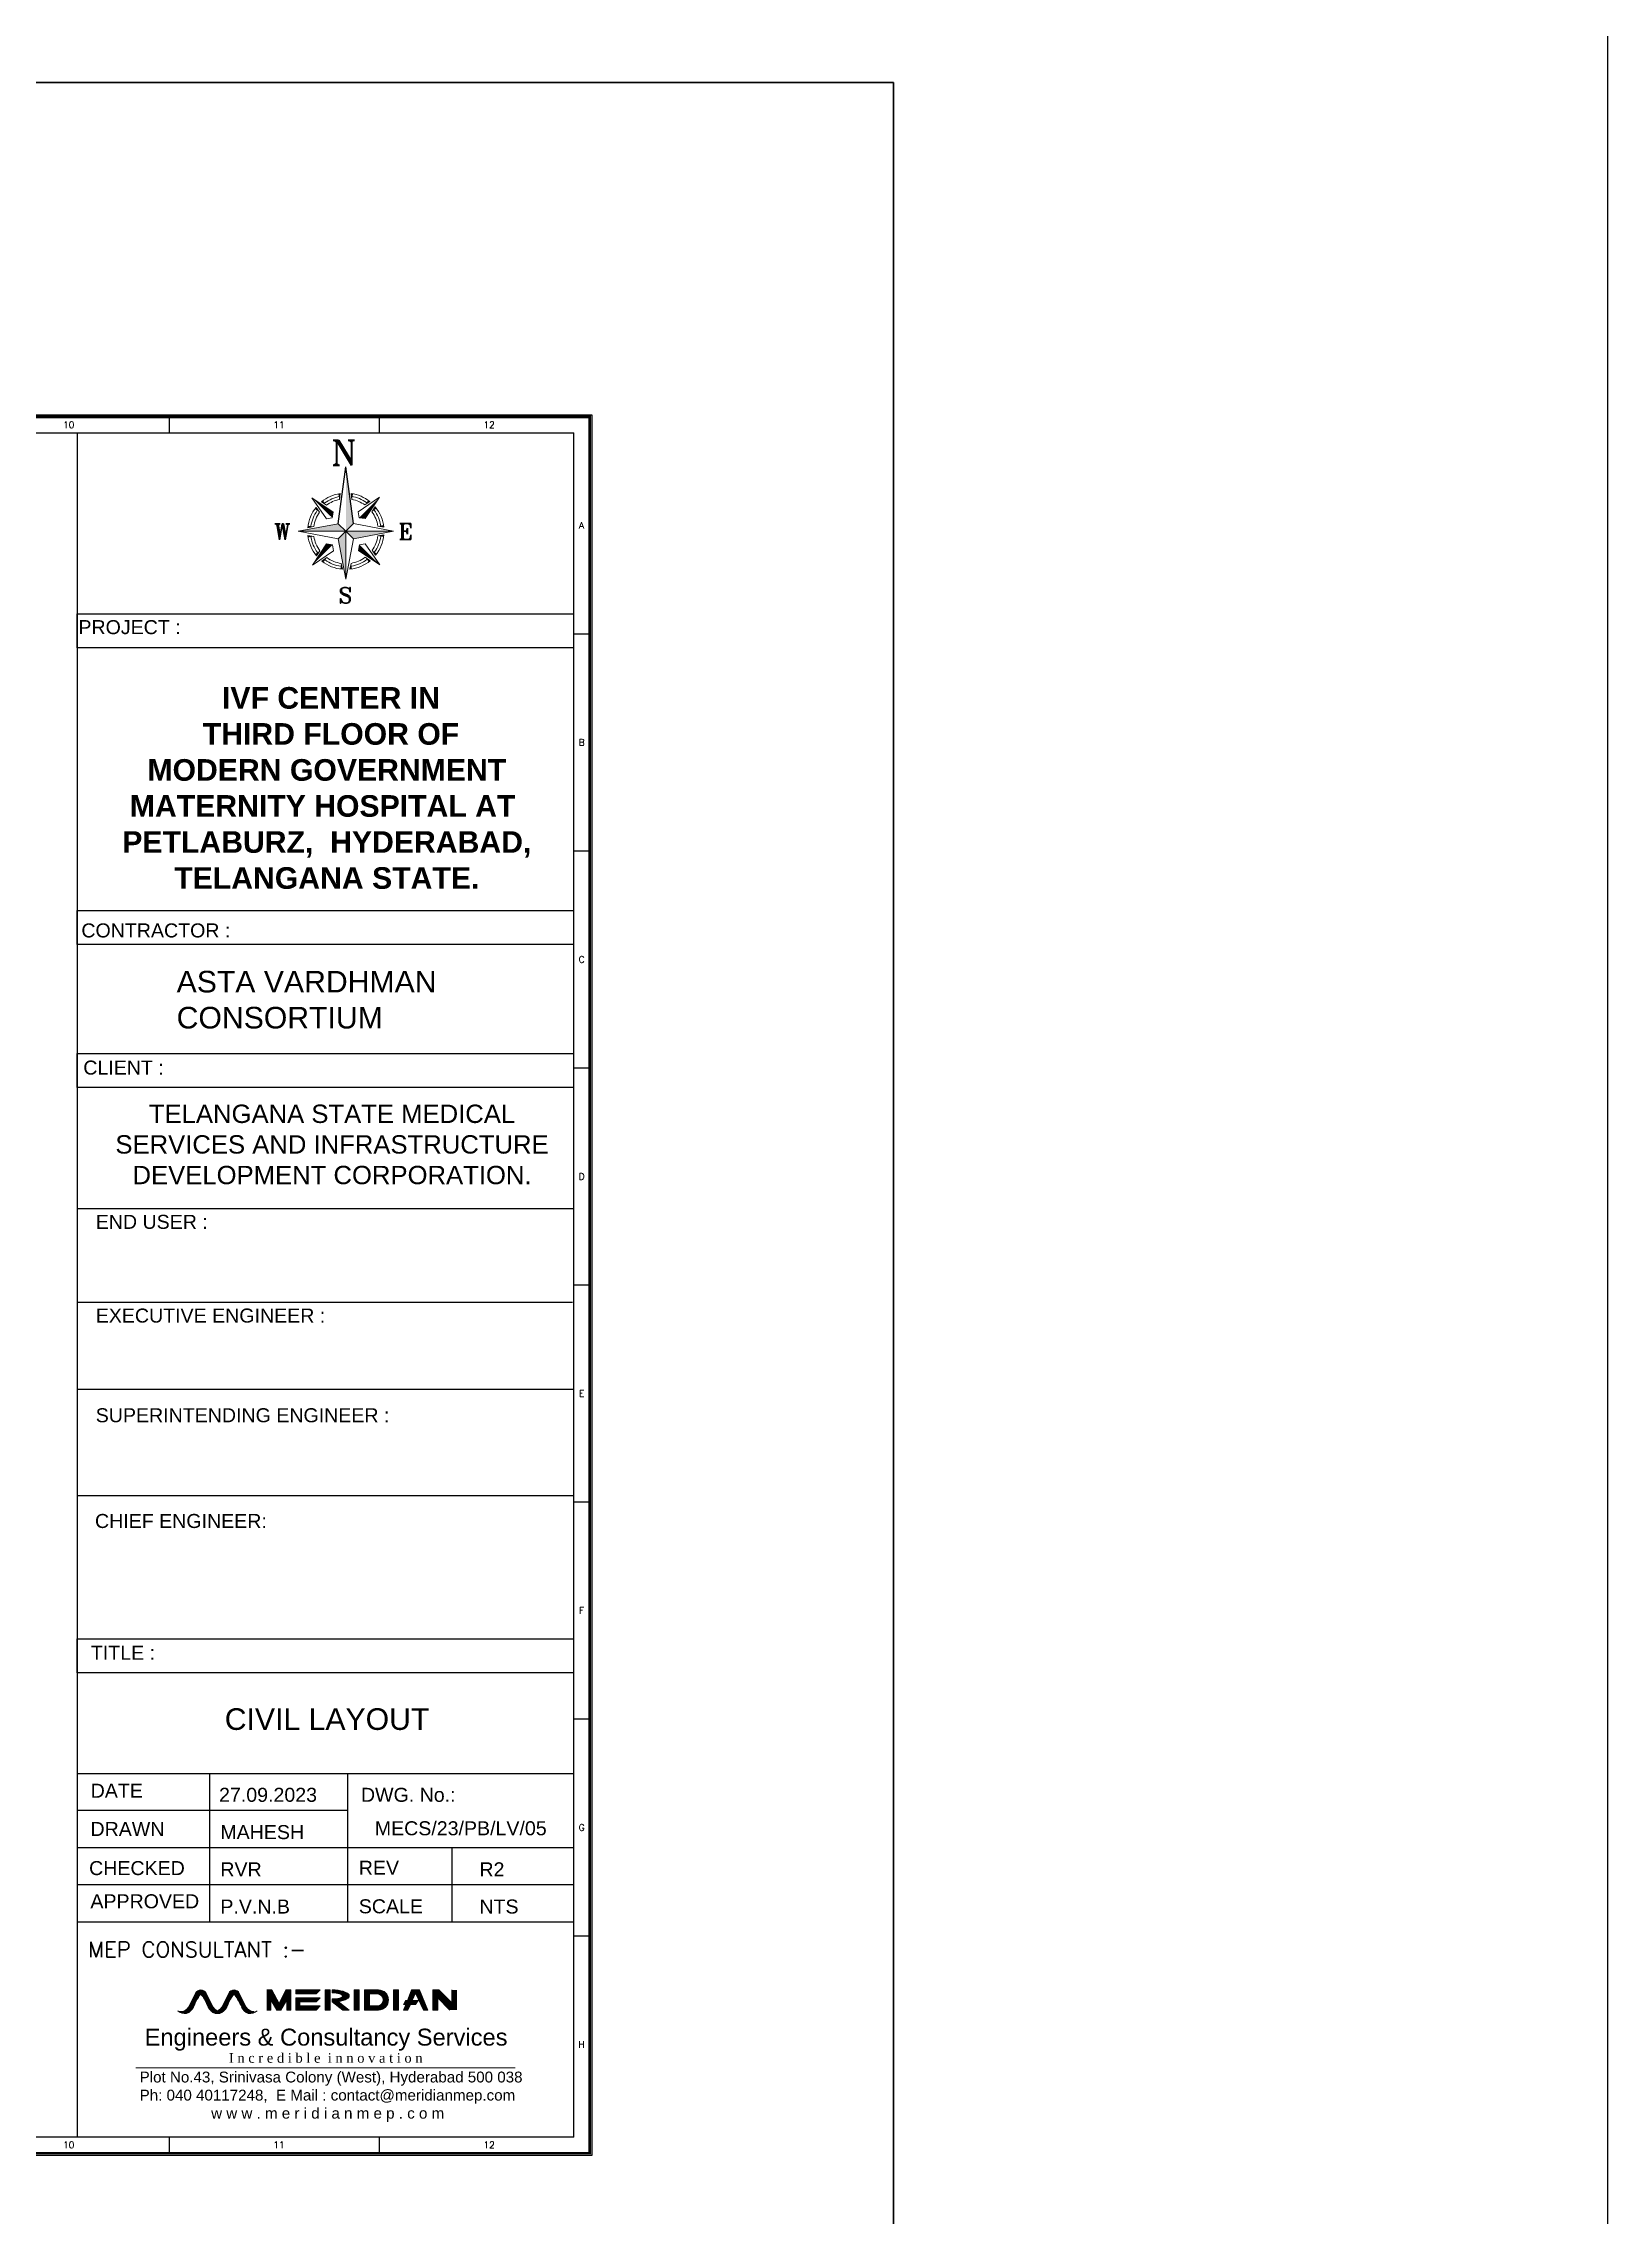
# Model space of a CAD drawing. Header units: millimetres. Extents: x 1327414 to 2124380, y -346496 to -91575.
# Drawn here: x 1937879 to 1970458, y -300679 to -255424 of the extents above; entities that cross this region are included whole.
import ezdxf
from ezdxf.enums import TextEntityAlignment as Align

# ---------------------------------------------------------------- set-up
doc = ezdxf.new("R2010")
doc.units = ezdxf.units.MM
doc.header["$LTSCALE"] = 600
doc.header["$MEASUREMENT"] = 0
doc.linetypes.add('Hidden 2mm', pattern=[3, 2, -0.9999999999999999])
for name, color, linetype, lineweight in [('AHU-N Ducting', 30, 'Continuous', 0), ('FURNITURE WALL', 8, 'Continuous', 0), ('P-Wall', 8, 'Continuous', 35)]:
    doc.layers.add(name, color=color, linetype=linetype, lineweight=lineweight)
doc.layers.add('AREA', color=193, linetype='Continuous', plot=False)
for name, color, linetype in [('Dimensions', 7, 'Continuous'), ('TEXT', 6, 'Continuous'), ('TITLE', 7, 'Continuous'), ('walls', 1, 'Continuous')]:
    doc.layers.add(name, color=color, linetype=linetype)
doc.styles.add('ARIAL', font='')
doc.styles.add('IRFAN', font='romans.shx')
doc.styles.add('ROMANS', font='romans.shx')
doc.styles.add('RT', font='romant.shx')
doc.styles.get('ARIAL').set_extended_font_data('Arial')

# ---------------------------------------------------------------- blocks, each defined once
blk = doc.blocks.new('A$C66962185')
at = {"layer": 'TITLE', "color": 7}
for p, q in [((30.10971758017427, -140930.6600881589), (30.10971758017427, -140928.3645569619)), ((60.37247052742636, -140930.6600881589), (60.37247052742636, -140928.3645569619)), ((90.63522347468833, -140930.6600881589), (90.63522347468833, -140928.3645569619)), ((120.8979764219404, -140930.6600881589), (120.8979764219404, -140928.3645569619)), ((151.1607293692041, -140930.6600881589), (151.1607293692041, -140928.3645569619)), ((181.4234823164561, -140930.6600881589), (181.4234823164561, -140928.3645569619)), ((211.6862352637189, -140930.6600881589), (211.6862352637189, -140928.3645569619)), ((241.9489882109702, -140930.6600881589), (241.9489882109702, -140928.3645569619)), ((272.211741158233, -140930.6600881589), (272.211741158233, -140928.3645569619)), ((302.4744941054859, -140930.6600881589), (302.4744941054859, -140928.3645569619)), ((332.7372470527471, -140930.6600881589), (332.7372470527471, -140928.3645569619)), ((363, -140959.6101265822), (360.7044688029871, -140959.6101265822)), ((363, -140990.8556962024), (360.7044688029871, -140990.8556962024)), ((363, -141022.1012658227), (360.7044688029871, -141022.1012658227)), ((363, -141053.3468354429), (360.7044688029871, -141053.3468354429)), ((363, -141084.5924050632), (360.7044688029871, -141084.5924050632)), ((363, -141115.8379746834), (360.7044688029871, -141115.8379746834)), ((363, -141147.0835443037), (360.7044688029871, -141147.0835443037))]:
    blk.add_line(p, q, dxfattribs=at)
at = {"layer": 'TITLE'}
for p, q in [((2.142495829925183, -140930.6600881589), (360.7044688029871, -140930.6600881589)), ((2.142495829925183, -141176.0335827269), (2.142495829925183, -140930.6600881589)), ((360.7044688029871, -141176.0335827269), (360.7044688029871, -140930.6600881589)), ((360.7044688029871, -141176.0335827269), (2.142495829925183, -141176.0335827269))]:
    blk.add_line(p, q, dxfattribs=at)
at = {"layer": 'TITLE', "color": 0}
for p, q in [((-0.153035367088536, -140959.6101265822), (2.142495829925183, -140959.6101265822)), ((-0.153035367088536, -140990.8556962024), (2.142495829925183, -140990.8556962024)), ((-0.153035367088536, -141022.1012658227), (2.142495829925183, -141022.1012658227)), ((-0.153035367088536, -141053.3468354429), (2.142495829925183, -141053.3468354429)), ((0, -141084.5924050632), (2.142495829925183, -141084.5924050632)), ((-0.153035367088536, -141115.8379746834), (2.142495829925183, -141115.8379746834)), ((-0.153035367088536, -141147.0835443037), (2.142495829925183, -141147.0835443037)), ((30.10971758017427, -141178.3291139239), (30.10971758017427, -141176.0335827269)), ((60.37247052742636, -141178.3291139239), (60.37247052742636, -141176.0335827269)), ((90.63522347468833, -141178.3291139239), (90.63522347468833, -141176.0335827269)), ((120.8979764219404, -141178.3291139239), (120.8979764219404, -141176.0335827269)), ((151.1607293692041, -141178.3291139239), (151.1607293692041, -141176.0335827269)), ((181.4234823164561, -141178.3291139239), (181.4234823164561, -141176.0335827269)), ((211.6862352637189, -141178.3291139239), (211.6862352637189, -141176.0335827269)), ((241.9489882109702, -141178.3291139239), (241.9489882109702, -141176.0335827269)), ((272.211741158233, -141178.3291139239), (272.211741158233, -141176.0335827269)), ((302.4744941054859, -141178.3291139239), (302.4744941054859, -141176.0335827269)), ((332.7372470527388, -141178.3291139239), (332.7372470527388, -141176.0335827269))]:
    blk.add_line(p, q, dxfattribs=at)
at = {"layer": 'TITLE', "color": 7, "const_width": 0.3550222037433294}
blk.add_lwpolyline([(363, -140928.3645569619), (363, -141178.3291139239), (0, -141178.3291139239), (0, -140928.3645569619)], close=True, dxfattribs=at)
at = {"layer": 'TITLE', "color": 7, "style": 'ROMANS'}
for s, p in [('1', (15.75215793158922, -140929.4778363977)), ('2', (45.8863611318083, -140929.4778363977)), ('3', (76.14911407906285, -140929.4778363977)), ('4', (106.411867026324, -140929.4778363977)), ('5', (136.6746199735769, -140929.4778363977)), ('6', (166.9373729208397, -140929.4778363977)), ('7', (197.2001258680918, -140929.4778363977)), ('8', (227.4628788153538, -140929.4778363977)), ('9', (257.7256317626059, -140929.4778363977)), ('10', (287.9883847098687, -140929.4778363977)), ('11', (318.2511376571216, -140929.4778363977)), ('12', (348.5138906043745, -140929.4778363977)), ('A', (361.8279625197122, -140943.9625993905)), ('B', (361.8279625197122, -140975.2081690107)), ('C', (361.8279625197122, -141006.453738631)), ('D', (361.8279625197122, -141037.6993082512)), ('E', (361.8279625197122, -141068.9448778715)), ('F', (361.8279625197122, -141100.1904474917)), ('G', (361.8279625197122, -141131.436017112)), ('H', (361.8279625197122, -141162.6815867322))]:
    blk.add_text(s, height=0.9515322989103907, dxfattribs=at).set_placement(p, align=Align.MIDDLE)
at = {"layer": 'TITLE', "color": 0, "style": 'ROMANS'}
for s, p in [('A', (1.019002113198395, -140943.9625993905)), ('B', (1.019002113198395, -140975.2081690107)), ('C', (1.019002113198395, -141006.453738631)), ('D', (1.019002113198395, -141037.6993082512)), ('E', (1.019002113198395, -141068.9448778715)), ('F', (1.019002113198395, -141100.1904474917)), ('G', (1.019002113198395, -141131.436017112)), ('H', (1.019002113198395, -141162.6815867322)), ('1', (15.75215793158097, -141177.1468621627)), ('2', (45.8863611318083, -141177.1468621627)), ('3', (76.14911407906285, -141177.1468621627)), ('4', (106.411867026324, -141177.1468621627)), ('5', (136.6746199735769, -141177.1468621627)), ('6', (166.9373729208397, -141177.1468621627)), ('7', (197.2001258680918, -141177.1468621627)), ('8', (227.4628788153447, -141177.1468621627)), ('9', (257.7256317626059, -141177.1468621627)), ('10', (287.9883847098687, -141177.1468621627)), ('11', (318.2511376571216, -141177.1468621627)), ('12', (348.5138906043745, -141177.1468621627))]:
    blk.add_text(s, height=0.9515322989103907, dxfattribs=at).set_placement(p, align=Align.MIDDLE)
blk = doc.blocks.new('A$C772B36EA')
at = {"layer": 'TITLE', "color": 5}
for p in [(-343.0069868527353, 337.8440589150414), (337.8440590538085, 343.006986591965)]:
    blk.add_line(p, (0, 2877.275794390356), dxfattribs=at)
at = {"layer": 'TITLE', "color": 8, "lineweight": 5}
for p, q in [((-565.9241698905826, 857.5770054380409), (-1515.891039960086, 1493.073906926671)), ((-866.0607548169792, 552.8537379368208), (-1515.891039960086, 1493.073906926671)), ((-1172.914413224906, 847.1404269568156), (-1325.503266211599, 1067.916713390034)), ((-864.8305224217474, 1159.932450943394), (-1087.89546475932, 1309.155633707065)), ((-286.5204775519669, 1418.196438957704), (-252.388559885323, 1683.36122997757)), ((-286.5204775519669, 1418.196438957704), (-252.388559885323, 1683.36122997757)), ((269.9049742333591, 1421.452225123532), (232.9307310916483, 1686.163779227529)), ((270.0265987366438, 1421.397371170111), (232.9307310916483, 1686.163779227529)), ((270.0265987366438, 1421.397371170111), (232.9307310916483, 1686.163779227529)), ((552.8537379056215, 866.0607548358385), (1493.073907140642, 1515.891039806418)), ((847.1404270865023, 1172.91441310267), (1067.916713558137, 1325.503266108921)), ((857.5770055614412, 565.9241700295825), (1493.073907140642, 1515.891039806418)), ((1159.932451214641, 864.8305223002099), (1309.155633829534, 1087.895464954665)), ((-343.0069868527353, 337.8440589150414), (-2127.659518439323, 0)), ((-2127.659518439323, 0), (0, 0)), ((0, 0), (-2127.659518439323, 0)), ((-337.8440590500832, -343.0069868348073), (-2127.659518439323, 0)), ((-1431.723628964275, 208.6685749543831), (-1694.971086665988, 156.4545657408889)), ((-606.3564159944654, 597.2295624790713), (-866.0607548169792, 552.8537379368208)), ((-606.3564159944654, 597.2295624790713), (-565.9241698905826, 857.5770054380409)), ((0, 0), (-343.0069868527353, 337.8440589150414)), ((-343.0069868527353, 337.8440589150414), (0, 0)), ((-337.8440590500832, -343.0069868348073), (0, 0)), ((0, 0), (-337.8440590500832, -343.0069868348073)), ((0, 0), (337.8440590538085, 343.006986591965)), ((337.8440590538085, 343.006986591965), (0, 0)), ((0, 0), (343.0069868341088, -337.8440591581166)), ((343.0069868341088, -337.8440591581166), (0, 0)), ((0, 0), (0, -2127.659518728266)), ((0, -2127.659518728266), (0, 0)), ((0, 0), (2127.659518435597, 0)), ((2127.659518435597, 0), (0, 0)), ((337.8440590538085, 343.006986591965), (2127.659518435597, 0)), ((343.0069868341088, -337.8440591581166), (2127.659518435597, 0)), ((597.229562856257, 606.3564155823551), (552.8537379056215, 866.0607548358385)), ((597.229562856257, 606.3564155823551), (857.5770055614412, 565.9241700295825)), ((1428.39447594434, 230.3569946233183), (1692.40349791944, 182.141197959194)), ((-1428.39447594434, -230.3569948659278), (-1692.40349791944, -182.1411982020363)), ((-857.5770055651665, -565.9241697862744), (-1493.073907140642, -1515.891040049493)), ((-552.8537379093468, -866.0607550789136), (-1493.073907140642, -1515.891040049493)), ((-1159.932451233268, -864.8305225430522), (-1309.155633833259, -1087.895464711357)), ((-597.2295628599823, -606.3564160682727), (-857.5770055651665, -565.9241697862744)), ((-597.2295628599823, -606.3564160682727), (-552.8537379093468, -866.0607550789136)), ((-337.8440590500832, -343.0069868348073), (0, -2127.659518728266)), ((343.0069868341088, -337.8440591581166), (0, -2127.659518728266)), ((606.3564159721136, -597.2295627216808), (565.9241698943079, -857.5770056808833)), ((565.9241698943079, -857.5770056808833), (1515.891039960086, -1493.073907169513)), ((606.3564159721136, -597.2295627216808), (866.060754802078, -552.8537381796632)), ((866.060754802078, -552.8537381796632), (1515.891039960086, -1493.073907169513)), ((1172.914413206279, -847.140427199658), (1325.503266196698, -1067.916713875951)), ((1431.72362896055, -208.6685751972254), (1694.971086651087, -156.4545659837313)), ((-847.1404270939529, -1172.914413345745), (-1067.916713554412, -1325.503266351996)), ((-208.6685750037432, -1431.723628918175), (-156.4545659534633, -1694.971086862031)), ((230.3569947145879, -1428.394475978334), (182.1411981247365, -1692.403497858206)), ((864.8305224180222, -1159.932451186236), (1087.895464755595, -1309.15563395014))]:
    blk.add_line(p, q, dxfattribs=at)
for radius, start, end in [(1702.176552480756, 141.142688738055, 174.7262482866914), (1702.176552480756, 98.52691581985302, 129.7262483820458), (1574.513311044862, 99.85135984033849, 126.7077315707716), (1446.850069608641, 101.4218121410088, 126.7077315707716), (1702.176552480756, 51.14268935720277, 82.13480195373648), (1574.513311044956, 54.1612053247071, 80.8143396397493), (1446.850069608641, 54.1612053247071, 79.24868443549772), (1702.176552480756, 6.142688724159597, 39.72624770914403), (1574.513311044856, 144.16120559297, 171.7077317801979), (1446.850069608641, 144.16120559297, 171.7077317801979), (1446.850069608641, 9.16120508970308, 36.70773188171434), (1574.513311044769, 9.16120508970308, 36.70773188171434), (1702.176552480756, 186.1426887241596, 219.726247709144), (1574.513311044539, 189.1612050897031, 216.7077318817144), (1446.850069608641, 189.1612050897031, 216.7077318817144), (1446.850069608641, 324.16120559297, 351.7077317801979), (1574.513311044928, 324.16120559297, 351.7077317801979), (1702.176552480756, 321.142688738055, 354.7262482866914), (1702.176552480756, 231.1426893572028, 264.7262479719692), (1574.51331104422, 234.1612053247071, 261.7077312793981), (1446.850069608641, 234.1612053247071, 261.7077312793981), (1702.176552480756, 276.142687802338, 309.7262483820458), (1446.850069608641, 279.1612049990011, 306.7077315707716), (1574.513311044891, 279.1612049990011, 306.7077315707716)]:
    blk.add_arc((0, 0), radius, start, end, dxfattribs=at)
at = {"layer": 'TITLE', "color": 5}
blk.add_solid([(0, 2877.275794390356), (337.8440590538085, 343.006986591965), (0, 0)], dxfattribs=at)
at = {"layer": 'TITLE', "color": 8, "lineweight": 5}
for points in [[(-1515.891039960086, 1493.073906926671), (-565.9241698905826, 857.5770054380409), (-606.3564159944654, 597.2295624790713)], [(-1325.503266211599, 1067.916713390034), (-1379.899309664965, 996.6357965630013), (-1172.914413224906, 847.1404269568156)], [(-1087.89546475932, 1309.155633707065), (-1017.44767343998, 1364.626412960235), (-864.8305224217474, 1159.932450943394)], [(-252.388559885323, 1683.36122997757), (-339.7440445423126, 1667.926556859398), (-286.5204775519669, 1418.196438957704)], [(232.9307310916483, 1686.163779227529), (320.4533999636769, 1671.707214426016), (270.0265987366438, 1421.397371170111)], [(1493.073907140642, 1515.891039806418), (857.5770055614412, 565.9241700295825), (597.229562856257, 606.3564155823551)], [(1067.916713558137, 1325.503266108921), (996.6357965618372, 1379.899309633067), (847.1404270865023, 1172.91441310267)], [(1309.155633829534, 1087.895464954665), (1364.626413207501, 1017.447673165705), (1159.932451214641, 864.8305223002099)], [(-2127.659518439323, 0), (-343.0069868527353, 337.8440589150414), (0, 0)], [(-1684.380739975721, 245.4924410085659), (-1694.971086665988, 156.4545657408889), (-1431.723628964275, 208.6685749543831)], [(0, -2127.659518728266), (-337.8440590500832, -343.0069868348073), (0, 0)], [(2127.659518435597, 0), (343.0069868341088, -337.8440591581166), (0, 0)], [(1680.464089341462, 271.0082290540449), (1692.40349791944, 182.141197959194), (1428.39447594434, 230.3569946233183)], [(-1680.464089337736, -271.0082290540449), (-1692.40349791944, -182.1411982020363), (-1428.39447594434, -230.3569948659278)], [(-1493.073907140642, -1515.891040049493), (-857.5770055651665, -565.9241697862744), (-597.2295628599823, -606.3564160682727)], [(-1309.155633833259, -1087.895464711357), (-1364.626413222402, -1017.44767340878), (-1159.932451233268, -864.8305225430522)], [(1515.891039960086, -1493.073907169513), (565.9241698943079, -857.5770056808833), (606.3564159721136, -597.2295627216808)], [(1325.503266196698, -1067.916713875951), (1379.899309664965, -996.6357968058437), (1172.914413206279, -847.140427199658)], [(1684.380739945918, -245.4924412514083), (1694.971086651087, -156.4545659837313), (1431.72362896055, -208.6685751972254)], [(-1067.916713554412, -1325.503266351996), (-996.6357965767384, -1379.899309875909), (-847.1404270939529, -1172.914413345745)], [(-245.4924411736429, -1684.38074021833), (-156.4545659534633, -1694.971086862031), (-208.6685750037432, -1431.723628918175)], [(271.0082290843129, -1680.464089586167), (182.1411981247365, -1692.403497858206), (230.3569947145879, -1428.394475978334)], [(1087.895464755595, -1309.15563395014), (1017.447673421353, -1364.626413203077), (864.8305224180222, -1159.932451186236)]]:
    blk.add_solid(points, dxfattribs=at)
blk = doc.blocks.new('MECS')
at = {"layer": 'AHU-N Ducting', "lineweight": 0}
for color, points in [(160, [(0.5134121462452396, 0.9090535810691411, -0.2553419212210949), (0.5145768996701445, 0.912287291370199, -0.04684726477479713), (0.5216573496010881, 0.9294547023055619, -0.0266540477767965), (0.5336342063745128, 0.9523017867876555, -0.06718534236503344), (0.5556565003610188, 0.9834757225398514, -0.02764109542233903), (0.5738745622465666, 1.003062886091293), (0.5766256133007953, 1.006020680794153, 0.1721363590096927), (0.5505140324168423, 1.011612092831704, 0.2473140975325899), (0.5199152673609156, 0.990002997602848), (0.4721895616269332, 0.8959762340672447, -0.01800133279282137), (0.4702329186293511, 0.8924425501871536, -0.0319182612438929), (0.4661593275680615, 0.8865579408482758, -0.1070633264031905), (0.4578792062891825, 0.878103115775042, -0.06872213656597184), (0.4448145115283366, 0.8700396566532579, -0.1100815216467921), (0.4328884929311516, 0.8662964673627914, -0.04816773781383483), (0.4221518354338086, 0.8652597410154012, -0.2553419212163173), (0.4220358712937212, 0.8652596211915509, -0.1055217205860978), (0.4103804133107057, 0.8664834367568037, -0.05287384099970888), (0.3991274403419439, 0.8701487347559893, 0.0505486080439634), (0.4093426809361326, 0.8618595423592463, 0.1587901785350478), (0.4483361824497781, 0.8512470793146013, 0.02557253404743324), (0.4549705379184891, 0.8519151542827459, 0.05690113489080228), (0.4703863626932994, 0.8580222609840502, 0.0761280745923816), (0.4928284065502248, 0.8754018488679505, 0.05635508372328828), (0.5070302214118503, 0.8948318576810209)]), (150, [(0.5738745622465666, 1.003062886091293), (0.5556565003610187, 0.9834757225398514, -0.08871706839119002), (0.5985678696283647, 0.909053581069051), (0.606061486380822, 0.89483185768066, 0.0908047400681293), (0.6258840872999482, 0.8691652436534564, 0.09462166198594976), (0.6465687088664405, 0.8652597410154012, 0.09762620718751994), (0.6678649370783271, 0.8694578930597028, -0.1798615287096684), (0.6391234390957357, 0.8959762340672447), (0.5913977333575124, 0.9900029976114197, 0.1368225701357631), (0.5768519750966854, 1.005880687949675, 0.004232813224578386)]), (160, [(0.7385117872205167, 0.909053581069051, -0.2553419212210942), (0.7396765406437975, 0.9122872913701989, -0.04684726481615809), (0.7467569905745608, 0.9294547023055619, -0.02665404768153145), (0.7587338473479852, 0.9523017867876555, -0.06718534234561138), (0.7807561413347619, 0.9834757225398514, -0.02764109536567368), (0.7989742032197685, 1.003062886091293), (0.8017252542742679, 1.006020680794153, 0.1721363590409367), (0.7756136733902246, 1.011612092831704, 0.2473140974765855), (0.745014908334659, 0.990002997602848), (0.6972892026003155, 0.8959762340672448, -0.01800133322272931), (0.6953325596030944, 0.8924425501871536, -0.03191826041987842), (0.6912589685412633, 0.8865579408482758, -0.1070633264490754), (0.682978847262655, 0.878103115775042, -0.06872213649296112), (0.6699141525020799, 0.8700396566532579, -0.1100815216296278), (0.6579881339048046, 0.8662964673627914, -0.04816773779806645), (0.6472514764075519, 0.8652597410154012, -0.255341921221943), (0.6471355122674645, 0.8652596211915509, -0.1055217205828272), (0.6354800542840878, 0.8664834367568037, -0.05287384108011227), (0.6242270813156874, 0.8701487347559893, 0.05054860803605642), (0.6344423219093345, 0.8618595423592463, 0.1587901785338139), (0.6734358234232507, 0.8512470793146013, 0.02557253404859524), (0.6800701788916007, 0.8519151542827459, 0.05690113471568396), (0.6954860036670426, 0.8580222609840502, 0.07612807450989625), (0.717928047523968, 0.8754018488679502, 0.05635508364209714), (0.7321298623846912, 0.8948318576810209)]), (150, [(0.7989742032197685, 1.003062886091293), (0.7807561413347619, 0.9834757225398514, -0.08282162458354507), (0.824217065318585, 0.9090771159288699), (0.8311611273545652, 0.89483185768066, 0.09080474013754147), (0.8509837282734207, 0.8691652436534564, 0.09462166197700475), (0.8716683498401837, 0.8652597410154012, 0.09762620721910173), (0.892964578051529, 0.8694578930597028, -0.1798615287170576), (0.8642230800689376, 0.8959762340672447), (0.8164973743309851, 0.9900029976114196, 0.1368225702393618), (0.8019516160670905, 1.005880687950846, 0.004232813225302674)]), (1, [(1.030236444528139, 0.9438043992806316), (1.071119814834754, 0.8756654487700585), (1.098384609470751, 0.8756654487700585), (1.139267979777095, 0.9438043992806316), (1.139267979777095, 0.8756654487700585), (1.166523559981414, 0.8756654487700585), (1.166523559981414, 1.011943349791295), (1.132454084726353, 1.011943349791295), (1.085966086906956, 0.9199812081284943), (1.037050339579422, 1.011943349791295), (1.002980864324091, 1.011943349791295), (1.002980864324091, 0.8756654487700585), (1.030236444528139, 0.8756654487700585)]), (251, [(1.200593035236746, 1.011943349791295), (1.200593035236746, 0.9846877695869755), (1.336870936257982, 0.9846877695869755), (1.364126516462392, 1.011943349791295)]), (251, [(1.200593035236746, 0.9574321893827462), (1.200593035236746, 0.8756654487700585), (1.336870936257982, 0.8756654487700585), (1.364126516462392, 0.9029210289742877), (1.227848615441156, 0.9029210289742877), (1.227848615441156, 0.930176609178517), (1.336870936257982, 0.930176609178517), (1.364126516462392, 0.9574321893827462)]), (251, [(1.398195991717182, 0.8756654487700585), (1.432265466973055, 0.8756654487700585), (1.432265466973055, 1.011943349791295), (1.398195991717182, 1.011943349791295)]), (251, [(1.629868423453673, 1.011943349791295), (1.59579894819807, 1.011943349791295), (1.59579894819807, 0.8756654487700585), (1.629868423453673, 0.8756654487700585)]), (251, [(1.895610330445043, 1.011943349791295), (1.861540855189982, 1.011943349791295), (1.861540855189982, 0.8756654487700585), (1.895610330445043, 0.8756654487700585)]), (251, [(2.011446546313153, 0.9132142722493442), (2.027431130986065, 0.9404698524534832), (1.94330759580249, 0.9404698524534832), (1.929679805700646, 0.9132142722493442)]), (251, [(1.976193322036766, 0.9132142722493442), (1.944699335091728, 0.9132142722493442), (1.929679805700646, 0.8756654487700585), (1.95903496396306, 0.8756654487699682)]), (251, [(2.011446546313153, 0.99036134481426), (2.063858128663246, 0.8756654487700585), (2.093213286926021, 0.8756654487700585), (2.038702126517292, 1.011943349791295), (1.984190966108743, 1.011943349791295), (1.955601567173546, 0.9404698524534832), (1.988648066588688, 0.9404698524534832)]), (251, [(2.161352237436324, 0.9589543396937112), (2.243118978049192, 0.8756654487700585), (2.290816243406638, 0.8756654487700585), (2.290816243406638, 1.011943349791295), (2.256746768151036, 1.011943349791295), (2.256746768151036, 0.9240548263224531), (2.168166132487245, 1.011943349791295), (2.127282762180992, 1.011943349791295), (2.127282762180992, 0.8756654487700585), (2.161352237436324, 0.8756654487700585)]), (160, [(0.6891611652876872, 0.8652597410154012, -0.0976262072296877), (0.6678649370783271, 0.869457893059793, -0.09762620719819055), (0.6465687088664405, 0.8652597410154012, -0.09462166198179565), (0.6258840872999482, 0.8691652436534564, 0.08724935658190835), (0.6523345167657667, 0.8526558393570214, 0.254459848768571), (0.7121855603806347, 0.8701487347559893, -0.1060441435256518)]), (150, [(0.9142608062611598, 0.8652597410154012, -0.09762620721835909), (0.892964578051529, 0.8694578930597028, -0.09762620723901515), (0.8716683498401837, 0.8652597410154012, -0.09462166196312137), (0.85098372827315, 0.8691652436534564, 0.08724935651290076), (0.8774341577386077, 0.8526558393570214, 0.2544598487684749), (0.9372852013538366, 0.8701487347559893, -0.1060441435228862)])]:
    blk.add_hatch(color=color, dxfattribs=at).paths.add_polyline_path(points)
h = blk.add_hatch(color=251, dxfattribs=at)
edge = h.paths.add_edge_path()
edge.add_ellipse((1.445893257074899, 0.9710599794848609), major_axis=(-0.1158362158680351, 0), ratio=0.3529411764705883, start_angle=110.1798157566864, end_angle=270)
edge.add_line((1.445893257074899, 1.011943349791295), (1.445893257074899, 0.9915016646380779))
edge.add_ellipse((1.445893257074899, 0.9710599794848609), major_axis=(-0.07012065025681041, 0), ratio=0.2915216142222994, start_angle=90, end_angle=270, ccw=False)
edge.add_line((1.445893257074899, 0.9506182943317341), (1.445893257074899, 0.930176609178517))
edge.add_line((1.445893257074899, 0.930176609178517), (1.518865497210324, 0.8756654487699682))
edge.add_line((1.518865497210324, 0.8756654487700585), (1.561729472942829, 0.8756654487700585))
edge.add_line((1.561729472943099, 0.8756654487700585), (1.485852994268342, 0.9326862509446157))
h = blk.add_hatch(color=251, dxfattribs=at)
h.paths.add_polyline_path([(1.663937898709004, 0.8756654487700585), (1.759332429423987, 0.8756654487700586, 1.000000000016551), (1.759332429423987, 1.011943349791295), (1.663937898709004, 1.011943349791295)])
h.paths.add_polyline_path([(1.698007373964065, 0.9846877695869755), (1.751107687934599, 0.9846877695869753, -0.9999999999691073), (1.751107687934599, 0.9029210289742877), (1.698007373964065, 0.9029210289742877)], flags=16)
at = {"layer": 'AHU-N Ducting', "color": 160, "lineweight": 0}
for p, q in [((0.4721895616269332, 0.8959762340671544, -0.004746985392664118), (0.5199152673651564, 0.9900029976114196, -0.004746985392664118)), ((0.5070302214118503, 0.8948318576810209, -0.004746985392664118), (0.5134121462455102, 0.909053581069051, -0.004746985392664118)), ((0.6972892026003155, 0.8959762340671544, -0.004746985392664118), (0.7450149083391703, 0.9900029976114196, -0.004746985392664118)), ((0.7321298623846912, 0.8948318576810209, -0.004746985392664118), (0.7385117872186219, 0.909053581069051, -0.004746985392664118))]:
    blk.add_line(p, q, dxfattribs=at)
at = {"layer": 'AHU-N Ducting', "color": 150, "lineweight": 0}
for p, q in [((0.6391234390957357, 0.8959762340671544, -0.004746985392664118), (0.5913977333575124, 0.9900029976114196, -0.004746985392664118)), ((0.6060614863808219, 0.8948318576810209, -0.004746985392664118), (0.5985678696283647, 0.909053581069051, -0.004746985392664118)), ((0.8642230800689376, 0.8959762340671544, -0.004746985392664118), (0.8164973743309851, 0.9900029976114196, -0.004746985392664118))]:
    blk.add_line(p, q, dxfattribs=at)
at = {"layer": 'AHU-N Ducting', "color": 1, "lineweight": 0}
for p, q in [((1.002980864324091, 1.011943349791205, -0.004746985392664118), (1.037050339579422, 1.011943349791205, -0.004746985392664118)), ((1.030236444528139, 0.9438043992806316, -0.004746985392664118), (1.071119814834754, 0.8756654487700585, -0.004746985392664118)), ((1.030236444528139, 0.8756654487700585, -0.004746985392664118), (1.030236444528139, 0.9438043992806316, -0.004746985392664118)), ((1.030236444528139, 0.8756654487700585, -0.004746985392664118), (1.030236444528139, 0.9438043992806316, -0.004746985392664118)), ((1.037050339579422, 1.011943349791205, -0.004746985392664118), (1.085966086906956, 0.919981208128404, -0.004746985392664118)), ((1.132454084726353, 1.011943349791205, -0.004746985392664118), (1.085966086906956, 0.919981208128404, -0.004746985392664118)), ((1.139267979777095, 0.9438043992806316, -0.004746985392664118), (1.098384609470751, 0.8756654487700585, -0.004746985392664118)), ((1.166523559981414, 1.011943349791205, -0.004746985392664118), (1.132454084726353, 1.011943349791205, -0.004746985392664118)), ((1.134267582426063, 1.011943349791205, -0.004746985392664118), (1.161523162629841, 1.011943349791205, -0.004746985392664118)), ((1.139267979777095, 0.8756654487700585, -0.004746985392664118), (1.139267979777095, 0.9438043992806316, -0.004746985392664118)), ((1.139267979777095, 0.8756654487700585, -0.004746985392664118), (1.139267979777095, 0.9438043992806316, -0.004746985392664118)), ((1.166523559981414, 0.8756654487700585, -0.004746985392664118), (1.166523559981414, 1.011943349791205, -0.004746985392664118)), ((1.030236444528139, 0.8756654487700585, -0.004746985392664118), (1.002980864324091, 0.8756654487700585, -0.004746985392664118)), ((1.071119814834754, 0.8756654487700585, -0.004746985392664118), (1.098384609470751, 0.8756654487700585, -0.004746985392664118)), ((1.139267979777095, 0.8756654487700585, -0.004746985392664118), (1.166523559981414, 0.8756654487700585, -0.004746985392664118))]:
    blk.add_line(p, q, dxfattribs=at)
at = {"layer": 'AHU-N Ducting', "color": 251, "lineweight": 0}
for p, q in [((1.200593035236746, 1.011943349791205, -0.004746985392664118), (1.364126516462392, 1.011943349791205, -0.004746985392664118)), ((1.200593035236746, 0.9846877695869755, -0.004746985392664118), (1.200593035236746, 1.011943349791205, -0.004746985392664118)), ((1.200593035236746, 0.9846877695869755, -0.004746985392664118), (1.336870936257982, 0.9846877695869755, -0.004746985392664118)), ((1.200593035236746, 0.9574321893827462, -0.004746985392664118), (1.364126516462392, 0.9574321893827462, -0.004746985392664118)), ((1.200593035236746, 0.8756654487700585, -0.004746985392664118), (1.200593035236746, 0.9574321893827462, -0.004746985392664118)), ((1.227848615441156, 0.930176609178517, -0.004746985392664118), (1.336870936257982, 0.930176609178517, -0.004746985392664118)), ((1.227848615441156, 0.9029210289742877, -0.004746985392664118), (1.227848615441156, 0.930176609178517, -0.004746985392664118)), ((1.227848615441156, 0.9029210289742877, -0.004746985392664118), (1.364126516462392, 0.9029210289742877, -0.004746985392664118)), ((1.336870936257982, 0.9846877695869755, -0.004746985392664118), (1.364126516462392, 1.011943349791205, -0.004746985392664118)), ((1.336870936257982, 0.930176609178517, -0.004746985392664118), (1.364126516462392, 0.9574321893827462, -0.004746985392664118)), ((1.336870936257982, 0.8756654487700585, -0.004746985392664118), (1.364126516462392, 0.9029210289742877, -0.004746985392664118)), ((1.398195991717182, 1.011943349791205, -0.004746985392664118), (1.432265466973055, 1.011943349791205, -0.004746985392664118)), ((1.398195991717182, 1.011943349791205, -0.004746985392664118), (1.398195991717182, 0.8756654487700585, -0.004746985392664118)), ((1.432265466973055, 1.011943349791205, -0.004746985392664118), (1.432265466973055, 0.8756654487700585, -0.004746985392664118)), ((1.445893257074899, 1.011943349791205, -0.004746985392664118), (1.445893257074899, 0.9915016646380779, -0.004746985392664118)), ((1.445893257074899, 0.930176609178517, -0.004746985392664118), (1.445893257074899, 0.9506182943317341, -0.004746985392664118)), ((1.445893257074899, 0.930176609178517, -0.004746985392664118), (1.518865497210324, 0.8756654487700585, -0.004746985392664118)), ((1.485852994268342, 0.9326862509445254, -0.004746985392664118), (1.561729472943099, 0.8756654487700585, -0.004746985392664118)), ((1.59579894819807, 1.011943349791205, -0.004746985392664118), (1.629868423453673, 1.011943349791205, -0.004746985392664118)), ((1.59579894819807, 0.8756654487700585, -0.004746985392664118), (1.59579894819807, 1.011943349791205, -0.004746985392664118)), ((1.629868423453673, 1.011943349791205, -0.004746985392664118), (1.629868423453673, 0.8756654487700585, -0.004746985392664118)), ((1.663937898709004, 1.011943349791205, -0.004746985392664118), (1.759332429423987, 1.011943349791205, -0.004746985392664118)), ((1.663937898709004, 1.011943349791205, -0.004746985392664118), (1.663937898709004, 0.8756654487700585, -0.004746985392664118)), ((1.698007373964065, 0.9846877695869755, -0.004746985392664118), (1.751107687934599, 0.9846877695869755, -0.004746985392664118)), ((1.698007373964065, 0.9846877695869755, -0.004746985392664118), (1.698007373964065, 0.9029210289742877, -0.004746985392664118)), ((1.698007373964065, 0.9029210289742877, -0.004746985392664118), (1.751107687934599, 0.9029210289742877, -0.004746985392664118)), ((1.861540855189982, 1.011943349791205, -0.004746985392664118), (1.895610330445043, 1.011943349791205, -0.004746985392664118)), ((1.861540855189982, 0.8756654487700585, -0.004746985392664118), (1.861540855189982, 1.011943349791205, -0.004746985392664118)), ((1.895610330445043, 1.011943349791205, -0.004746985392664118), (1.895610330445043, 0.8756654487700585, -0.004746985392664118)), ((1.929679805700646, 0.913214272249254, -0.004746985392664118), (1.94330759580249, 0.9404698524534832, -0.004746985392664118)), ((2.011446546313153, 0.913214272249254, -0.004746985392664118), (1.929679805700646, 0.913214272249254, -0.004746985392664118)), ((1.929679805700646, 0.8756654487700585, -0.004746985392664118), (1.944699335091728, 0.913214272249254, -0.004746985392664118)), ((2.027431130986065, 0.9404698524534832, -0.004746985392664118), (1.94330759580249, 0.9404698524534832, -0.004746985392664118)), ((1.955601567173546, 0.9404698524534832, -0.004746985392664118), (1.984190966108743, 1.011943349791205, -0.004746985392664118)), ((1.95903496396306, 0.8756654487700585, -0.004746985392664118), (1.976193322036766, 0.913214272249254, -0.004746985392664118)), ((1.984190966108743, 1.011943349791205, -0.004746985392664118), (2.038702126517292, 1.011943349791205, -0.004746985392664118)), ((1.988648066588688, 0.9404698524534832, -0.004746985392664118), (2.011446546313153, 0.9903613448141697, -0.004746985392664118)), ((2.063858128663246, 0.8756654487700585, -0.004746985392664118), (2.011446546313153, 0.9903613448141697, -0.004746985392664118)), ((2.027431130986065, 0.9404698524534832, -0.004746985392664118), (2.011446546313153, 0.913214272249254, -0.004746985392664118)), ((2.093213286926021, 0.8756654487700585, -0.004746985392664118), (2.038702126517292, 1.011943349791205, -0.004746985392664118)), ((2.127282762180992, 1.011943349791205, -0.004746985392664118), (2.168166132487245, 1.011943349791205, -0.004746985392664118)), ((2.127282762180992, 0.8756654487700585, -0.004746985392664118), (2.127282762180992, 1.011943349791205, -0.004746985392664118)), ((2.243118978049192, 0.8756654487700585, -0.004746985392664118), (2.161352237436324, 0.9589543396937112, -0.004746985392664118)), ((2.161352237436324, 0.8756654487700585, -0.004746985392664118), (2.161352237436324, 0.9589543396937112, -0.004746985392664118)), ((2.168166132487245, 1.011943349791205, -0.004746985392664118), (2.256746768151036, 0.9240548263223628, -0.004746985392664118)), ((2.256746768151036, 0.9240548263223628, -0.004746985392664118), (2.256746768151036, 1.011943349791205, -0.004746985392664118)), ((1.200593035236746, 0.8756654487700585, -0.004746985392664118), (1.336870936257982, 0.8756654487700585, -0.004746985392664118)), ((1.398195991717182, 0.8756654487700585, -0.004746985392664118), (1.432265466973055, 0.8756654487700585, -0.004746985392664118)), ((1.518865497210324, 0.8756654487700585, -0.004746985392664118), (1.561729472943099, 0.8756654487700585, -0.004746985392664118)), ((1.59579894819807, 0.8756654487700585, -0.004746985392664118), (1.629868423453673, 0.8756654487700585, -0.004746985392664118)), ((1.663937898709004, 0.8756654487700585, -0.004746985392664118), (1.759332429423987, 0.8756654487700585, -0.004746985392664118)), ((1.861540855189982, 0.8756654487700585, -0.004746985392664118), (1.895610330445043, 0.8756654487700585, -0.004746985392664118)), ((1.95903496396306, 0.8756654487700585, -0.004746985392664118), (1.929679805700646, 0.8756654487700585, -0.004746985392664118)), ((2.063858128663246, 0.8756654487700585, -0.004746985392664118), (2.093213286926021, 0.8756654487700585, -0.004746985392664118)), ((2.127282762180992, 0.8756654487700585, -0.004746985392664118), (2.161352237436324, 0.8756654487700585, -0.004746985392664118))]:
    blk.add_line(p, q, dxfattribs=at)
at = {"layer": 'AHU-N Ducting', "color": 251, "lineweight": 0, "ltscale": 0.85}
blk.add_line((0.1165964656020151, 0.4833313661174543, -0.006142948281450891), (2.68551955399356, 0.4833313661174543, -0.006142948281450891), dxfattribs=at)
at = {"layer": 'AHU-N Ducting', "color": 160, "lineweight": 0}
for centre, radius, start, end in [((0.4221518354329064, 0.9213741708475954, -0.004746985392664118), 0.05611442983226616, 270, 333.0887549734891), ((0.4248646360879693, 0.9399832544318715, -0.004746985392664118), 0.0937541041238935, 291.3377566141106, 331.210451532663), ((0.7417863587136924, 0.8286218616061071, -0.004746985392664118), 0.2421240227987888, 132.9373247437187, 160.5981108453346), ((0.5556565003610187, 0.9718616141967287, -0.004746985392664118), 0.04008173559447583, 90, 153.0887549731676), ((0.5556565003610187, 0.9718616141967287, -0.004746985392664118), 0.04008173559447583, 26.91124502665905, 90), ((0.6860544255190815, 0.9361233508373039, -0.004746985392664118), 0.09002142922125515, 207.3022954123794, 248.0018617736689), ((0.6472514764061083, 0.9213741708475954, -0.004746985392664118), 0.05611442983226616, 270, 333.0887549734892), ((0.6499642770614419, 0.9399832544318715, -0.004746985392664118), 0.0937541041238935, 291.3377566141106, 331.2104515326365), ((0.9668859996868943, 0.8286218616061071, -0.004746985392664118), 0.2421240227987888, 132.9373247436885, 160.5981108453417), ((0.7807561413347619, 0.9718616141967287, -0.004746985392664118), 0.04008173559447583, 90, 153.0887549740909), ((0.7807561413347619, 0.9718616141967287, -0.004746985392664118), 0.04008173559447583, 26.9112450267741, 90), ((0.4451264544360147, 0.9163969157858594, -0.004746985392664118), 0.06522885516514892, 225.1547600332335, 282.2607170516237), ((0.4220358712937212, 0.9213740510237451, -0.004746985392664118), 0.05611442983226616, 245.9053689520779, 270.1184055559717), ((0.670226095409397, 0.9163969157858594, -0.004746985392664118), 0.06522885516514892, 225.1547600329532, 282.2607170509705), ((0.6471355122674645, 0.9213740510237451, -0.004746985392664118), 0.05611442983226616, 245.9053689516664, 270.1184055552347), ((0.6661865462871954, 0.9163969157858594, -0.004746985392664118), 0.06522885516514892, 257.8079966377897, 314.8452399662061), ((0.6890452011507577, 0.9213740510237451, -0.004746985392664118), 0.05611442983226616, 245.9053689520779, 270.1184055559717)]:
    blk.add_arc(centre, radius, start, end, dxfattribs=at)
at = {"layer": 'AHU-N Ducting', "color": 150, "lineweight": 0}
for centre, radius, start, end in [((0.3690451605166651, 0.8262944286522125, -0.004746985392664118), 0.2439871949649071, 19.82781570482793, 40.10717689340409), ((0.6891611652900331, 0.9252262753390927, -0.004746985392664118), 0.0599665343237634, 206.9112450265108, 270), ((0.6891611652900331, 0.9213741708475954, -0.004746985392664118), 0.05611442983226616, 206.9112450267169, 270), ((0.6891611652900331, 0.9213741708475954, -0.004746985392664118), 0.05611442983226616, 206.9112450267169, 270), ((0.5794150909876963, 0.815966263139685, -0.004746985392664118), 0.2619115070846747, 20.82439840783155, 39.75939779118104), ((0.9111540664921931, 0.9361233508373039, -0.004746985392664118), 0.09002142922125515, 207.3022954123795, 248.0018617736689), ((0.9142608062634155, 0.9213741708475954, -0.004746985392664118), 0.05611442983226616, 206.9112450265108, 270), ((0.6464527447271652, 0.9213740510237451, -0.004746985392664118), 0.05611442983226616, 248.4970917656522, 270.1184055559715), ((0.6465687088664405, 0.9213741708475954, -0.004746985392664118), 0.05611442983226616, 270, 292.3036001438938), ((0.8715523857009084, 0.9213740510237451, -0.004746985392664118), 0.05611442983226616, 248.4970917649847, 270.1184055553267), ((0.8716683498392815, 0.9213741708475954, -0.004746985392664118), 0.05611442983226616, 270, 292.3036001446803), ((0.8912861872601268, 0.9163969157858594, -0.004746985392664118), 0.06522885516514892, 257.7392829491069, 314.8452399670468), ((0.9141448421242304, 0.9213740510237451, -0.004746985392664118), 0.05611442983226616, 245.9053689520778, 270.1184055558794)]:
    blk.add_arc(centre, radius, start, end, dxfattribs=at)
at = {"layer": 'AHU-N Ducting', "color": 251, "lineweight": 0}
for centre, radius in [((1.751107687934599, 0.9438043992806316, -0.004746985392664118), 0.04088337030636534), ((1.759332429423987, 0.9438043992806316, -0.004746985392664118), 0.0681389505106089)]:
    blk.add_arc(centre, radius, 270, 90, dxfattribs=at)
for major_axis, ratio, start_param in [((-0.1158362158680351, 0), 0.3529411764705883, 1.923000554194905), ((-0.07012065025681041, 0), 0.2915216142222994, 1.570796326794897)]:
    blk.add_ellipse((1.445893257074899, 0.9710599794848609, -0.004746985392664118), major_axis=major_axis, ratio=ratio, start_param=start_param, end_param=4.71238898038469, dxfattribs=at)
at = {"layer": 'AHU-N Ducting', "color": 251, "lineweight": 0, "attachment_point": 1, "style": 'ARIAL'}
for s, insert, char_height, width in [('{\\C1;Engineers & Consultancy Services \\P}', (0.1749155116136762, 0.7493232539108021, -0.01458950216844587), 0.11475, 24.25437425909253), ('{\\C252;Plot No.43, Srinivasa Colony (West), Hyderabad 500 038\\PPh: 040 40117248,  E Mail : contact@meridianmep.com\\P                 w w w . m e r i d i a n m e p . c o m }', (0.14136276644183, 0.4583226879356062, -0.006142948281450891), 0.07344, 2.63264250269352)]:
    blk.add_mtext(s, dxfattribs=dict(at, insert=insert, char_height=char_height, width=width))
at = {"layer": 'AHU-N Ducting', "color": 251, "lineweight": 0, "ltscale": 0.85, "insert": (1.402428089641869, 0.5507002547054753, -0.005528653453305802), "char_height": 0.0651762882177883, "attachment_point": 5, "line_spacing_factor": 0.6, "style": 'ARIAL'}
blk.add_mtext('{\\FBatang|c0;\\C5;I n c r e d i b l e  i n n o v a t i o n\\P}', dxfattribs=at)

msp = doc.modelspace()

# ---------------------------------------------------------------- linework, layer by layer
at = {"ltscale": 2}
for p, q in [((1948924.916245503, -279690.2015690844), (1938582.963599012, -279690.2015690842)), ((1948898.69021009, -281642.0638223697), (1938582.96359901, -281642.0638223693)), ((1938582.963599009, -283448.9133194224), (1948924.916275199, -283448.9133194463)), ((1938582.963599004, -285661.8986481235), (1948924.916275193, -285661.8986481474)), ((1938582.963598998, -291450.1715476211), (1948924.916275188, -291450.171547645)), ((1938582.963598998, -294544.5089763753), (1948924.916275188, -294544.5089763992))]:
    msp.add_line(p, q, dxfattribs=at)
for p, q in [((1941346.488160019, -294544.508976372), (1941346.488160019, -291445.0123378166)), ((1944210.568205425, -291445.0123378199), (1944210.568205425, -294544.5089763753)), ((1944210.568205425, -292220.0583535451), (1938582.963599022, -292220.0583535451)), ((1938582.963599022, -292995.1043692719), (1948924.916275196, -292995.1043692719)), ((1946388.824993962, -294544.5089763753), (1946388.824993941, -292995.1043692719)), ((1948924.916275196, -293769.806672829), (1938582.963599022, -293769.806672829))]:
    msp.add_line(p, q)
at = {"layer": 'AREA'}
for points in [[(1896705.252961117, -263157.5048159722), (1949301.956983559, -263157.5048159722), (1949301.956983559, -299404.019729932), (1896705.252961117, -299404.019729932)], [(1896750.252961117, -263202.5048159722), (1949256.956983559, -263202.5048159722), (1949256.956983559, -299359.019729932), (1896750.252961117, -299359.019729932)]]:
    msp.add_lwpolyline(points, close=True, dxfattribs=at)
at = {"layer": 'Dimensions'}
msp.add_lwpolyline([(1327414.452240966, -91574.92082259193), (1970458.044756827, -91574.92082259193), (1970458.044756827, -346495.773569951), (1327414.452240966, -346495.7735699514)], close=True, dxfattribs=at)
at = {"layer": 'P-Wall', "color": 30, "true_color": 0xf8991e}
msp.add_lwpolyline([(1889146.942784182, -256240.3228292995), (1955584.261790876, -256240.3228292995), (1955584.261790876, -305663.5815909083), (1889146.942784182, -305663.5815909083)], close=True, dxfattribs=at)
at = {"layer": 'TITLE'}
msp.add_line((1938582.963599019, -263534.5455219384), (1938582.963599009, -299026.9790232626), dxfattribs=at)
for points in [[(1938582.963599016, -267299.2764341389), (1948921.153635876, -267299.2764341389), (1948921.153635876, -268008.7600641188), (1938582.963599016, -268008.7600641188)], [(1938582.963599011, -273480.8254289238), (1948921.153635873, -273480.8254289238), (1948921.153635874, -274190.3090589163), (1938582.963599011, -274190.3090589163)], [(1938582.96359901, -276458.3974327605), (1948921.153635872, -276458.3974327605), (1948921.153635873, -277167.881062753), (1938582.96359901, -277167.881062753)], [(1938582.963599012, -288645.3697259141), (1948921.153635872, -288645.3697259141), (1948921.153635872, -289354.8533559198), (1938582.963599012, -289354.8533559198)]]:
    msp.add_lwpolyline(points, close=True, dxfattribs=at)

# ---------------------------------------------------------------- block references
at = {"layer": 'FURNITURE WALL', "linetype": 'Hidden 2mm', "xscale": 3074.176363470179, "yscale": 3074.176363470179, "zscale": 3074.176363470179}
msp.add_blockref('MECS', (1939447.885086071, -299069.6904256636, 18.88450640885521), dxfattribs=at)
at = {"layer": 'TITLE', "xscale": 144.6465675549349, "yscale": 144.6465665108379, "zscale": 144.6465669265092}
msp.add_blockref('A$C66962185', (1896750.252961117, 20121601.55233622), dxfattribs=at)
at = {"layer": 'walls', "xscale": 0.4672758229201079, "yscale": 0.46727599959292, "zscale": 0.4672758834301755}
msp.add_blockref('A$C772B36EA', (1944177.984273954, -265583.2140376514), dxfattribs=at)

# ---------------------------------------------------------------- texts
at = {"lineweight": 9, "style": 'IRFAN'}
msp.add_text('MEP CONSULTANT :-', height=323.0518922825568, dxfattribs=at).set_placement((1938813.265961358, -295278.1068978312, 24.89409305182214))
at = {"layer": 'TEXT', "color": 7, "style": 'RT'}
for s, p in [('W', (1942684.660293479, -265760.3343974164)), ('E', (1945275.152629421, -265752.412419742)), ('S', (1944027.242279842, -267080.0691271747))]:
    msp.add_text(s, height=329.2738285873276, dxfattribs=at).set_placement(p)
at = {"layer": 'TITLE', "color": 5, "style": 'RT'}
msp.add_text('N', height=519.3415221553253, dxfattribs=at).set_placement((1943869.96596568, -264204.862327064))
at = {"layer": 'TITLE', "color": 7, "style": 'ARIAL'}
for s, p in [('PROJECT :', (1938607.273353973, -267724.9666121268)), ('CONTRACTOR :', (1938668.526537908, -274041.1438479828)), ('CLIENT :', (1938708.941680283, -276897.2329180402)), ('TITLE :', (1938867.0225794, -289084.4785188775)), ('27.09.2023', (1941536.856077143, -292042.0361265673)), ('DWG. No.:', (1944492.159071657, -292042.073591063)), ('MAHESH', (1941563.980246158, -292819.050428726)), ('RVR', (1941563.980246158, -293594.0964444488)), ('REV', (1944447.116019115, -293559.9806412762)), ('R2', (1946959.764103269, -293594.0964444594)), ('P.V.N.B', (1941563.980246158, -294368.7987480061)), ('SCALE', (1944447.116019115, -294364.0932372816)), ('NTS', (1946959.764103269, -294368.7987480094))]:
    msp.add_text(s, height=291.9018363373251, dxfattribs=at).set_placement(p)
at = {"layer": 'TITLE', "style": 'ARIAL'}
msp.add_text('CIVIL LAYOUT', height=450, dxfattribs=at).set_placement((1943786.056421921, -290544.4203544256, -1163.083531069545), align=Align.CENTER)
at = {"layer": 'TITLE', "color": 7, "style": 'ARIAL'}
for s, p in [('DATE', (1939406.301487749, -291810.4238548625)), ('DRAWN ', (1939685.516819997, -292607.4959055611)), ('CHECKED', (1939826.850459592, -293422.3229167768)), ('APPROVED', (1939990.071729752, -294113.0682585279))]:
    msp.add_text(s, height=291.9018363373251, dxfattribs=at).set_placement(p, align=Align.MIDDLE_CENTER)
msp.add_text('MECS/23/PB/LV/05', height=291.9018363373251, dxfattribs=at).set_placement((1946570.684279797, -292738.6855558728), align=Align.CENTER)
at = {"layer": 'TITLE', "style": 'ARIAL'}
for s, insert, char_height, width, attachment_point in [('\\fArial|b1|i0|c0|p34; IVF CENTER IN\\P THIRD FLOOR OF \\PMODERN GOVERNMENT MATERNITY HOSPITAL AT  PETLABURZ,  HYDERABAD, TELANGANA STATE.', (1943780.747232225, -268827.5953009252), 450, 10819.09767275583, 2), ('ASTA VARDHMAN CONSORTIUM', (1940653.129297445, -274736.8131004256, -1105.394587928494), 450, 7121.263768164907, 1), ('{\\fArial|b0|i0|c0|p34;TELANGANA STATE MEDICAL SERVICES AND INFRASTRUCTURE DEVELOPMENT CORPORATION.}', (1943889.713609407, -277522.2418807005), 382.5000000000001, 9196.233021842456, 2)]:
    msp.add_mtext(s, dxfattribs=dict(at, insert=insert, char_height=char_height, width=width, attachment_point=attachment_point))
at = {"layer": 'TITLE', "color": 7, "char_height": 291.9018363373251, "attachment_point": 1, "style": 'ARIAL'}
for s, insert, width in [('END USER :', (1938968.129682884, -279817.960243073), 5373.886999532873), ('EXECUTIVE ENGINEER :', (1938968.129682884, -281769.8224963582), 5373.886999532873), ('{\\fArial|b0|i0|c0|p34;SUPERINTENDING ENGINEER :}', (1938968.129682884, -283845.4112629611), 6674.738122732509), ('{\\fArial|b0|i0|c0|p34;CHIEF ENGINEER:}', (1938952.585394249, -286047.579765724), 5373.886999532873)]:
    msp.add_mtext(s, dxfattribs=dict(at, insert=insert, width=width))

doc.saveas('drawing.dxf')
